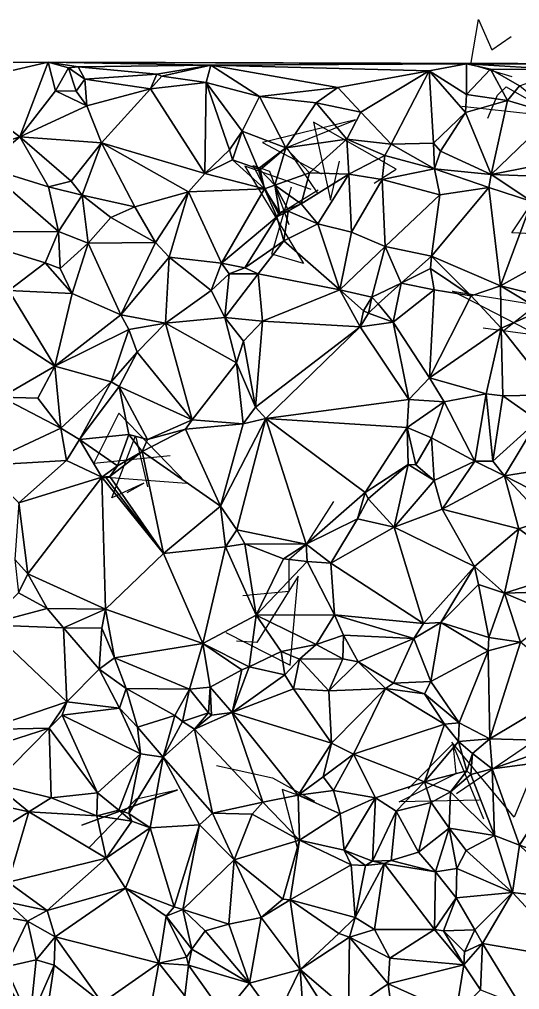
# Model space of a CAD drawing. Header units: metres. Extents: x -15.5 to 15.9, y -15.3 to 15.7.
# Drawn here: x -1.02 to 7.43, y -0.7 to 15.72 of the extents above; entities that cross this region are included whole.
import ezdxf

# ---------------------------------------------------------------- set-up
doc = ezdxf.new("R2010")
doc.units = ezdxf.units.M
doc.layers.add('CRACKS', color=1, linetype='Continuous')
doc.layers.add('STREET_MESH', color=7, linetype='Continuous')

msp = doc.modelspace()

# ---------------------------------------------------------------- linework, layer by layer
at = {"layer": 'CRACKS'}
for points in [[(7.302, 14.747, 0.1), (6.607, 14.958, 0.1), (6.738, 15.722, 0.1), (6.96, 15.204, 0.1), (7.289, 15.434, 0.1)], [(6.892, 14.05, 0.1), (7.058, 14.438, 0.1), (7.206, 14.58, 0.1), (8.101, 14.068, 0.1), (6.456, 14.248, 0.1)], [(4.012, 12.785, 0.1), (3.495, 13.553, 0.1), (4.655, 14.022, 0.1), (3.083, 13.639, 0.1), (4.083, 13.107, 0.1)], [(4.971, 12.953, 0.1), (5.344, 13.186, 0.1), (3.949, 13.98, 0.1), (4.236, 12.663, 0.1), (4.386, 13.32, 0.1)], [(3.909, 12.845, 0.1), (2.784, 13.238, 0.1), (3.777, 11.593, 0.1), (3.24, 11.747, 0.1), (3.575, 12.891, 0.1)], [(4.026, 12.832, 0.1), (3.359, 12.42, 0.1), (2.927, 13.252, 0.1), (3.204, 13.152, 0.1), (3.53, 12.25, 0.1)], [(7.701, 11.657, 0.1), (8.467, 12.055, 0.1), (7.297, 12.11, 0.1), (7.625, 12.6, 0.1), (8.652, 11.701, 0.1)], [(6.816, 10.505, 0.1), (7.741, 10.378, 0.1), (6.296, 11.125, 0.1), (7.723, 10.892, 0.1), (7.175, 10.461, 0.1)], [(0.45, 7.978, 0.1), (1.8, 7.875, 0.1), (0.656, 9.058, 0.1), (0.235, 8.21, 0.1), (1.525, 8.34, 0.1)], [(0.798, 7.714, 0.1), (1.081, 7.872, 0.1), (0.538, 7.627, 0.1), (0.939, 8.673, 0.1), (1.139, 7.814, 0.1)], [(2.75, 5.973, 0.1), (3.537, 6.046, 0.1), (3.533, 6.59, 0.1), (3.834, 6.85, 0.1), (4.291, 7.566, 0.1)], [(2.462, 5.346, 0.1), (3.551, 4.792, 0.1), (3.687, 6.3, 0.1), (2.988, 5.179, 0.1), (2.644, 5.198, 0.1)], [(6.366, 2.625, 0.1), (7.947, 3.698, 0.1), (7.34, 2.223, 0.1), (6.286, 3.493, 0.1), (6.82, 2.195, 0.1)], [(6.755, 2.509, 0.1), (5.396, 2.48, 0.1), (6.359, 2.96, 0.1), (6.31, 3.469, 0.1), (5.549, 2.704, 0.1)], [(2.304, 3.094, 0.1), (3.255, 2.89, 0.1), (3.963, 2.493, 0.1), (3.414, 2.689, 0.1), (3.679, 1.663, 0.1)], [(0.143, 1.698, 0.1), (0.955, 2.533, 0.1), (1.642, 2.686, 0.1), (0.033, 2.089, 0.1), (1.651, 2.683, 0.1)]]:
    msp.add_polyline3d(points, dxfattribs=at)
at = {"layer": 'STREET_MESH'}
for points in [[(-0.539, 14.997), (-10.234, 14.962), (-5.347, 14.962)], [(-2.199, 14.614), (-0.539, 14.997), (-5.347, 14.962)], [(-1.017, 13.735), (-0.539, 14.997), (-2.199, 14.614)], [(-0.539, 14.997), (-1.017, 13.735), (-0.417, 14.515)], [(-0.539, 14.997), (-0.029, 14.921), (2.209, 14.947)], [(-0.539, 14.997), (2.209, 14.947), (6.531, 14.968)], [(11.374, 14.966), (-0.539, 14.997), (6.531, 14.968)], [(-0.539, 14.997), (-0.196, 14.901), (-0.029, 14.921)], [(-0.196, 14.901), (-0.539, 14.997), (-0.417, 14.515)], [(-0.029, 14.921), (1.297, 14.796), (2.209, 14.947)], [(1.297, 14.796), (1.383, 14.762), (2.209, 14.947)], [(1.383, 14.762), (2.13, 14.652), (2.209, 14.947)], [(2.13, 14.652), (3.032, 14.419), (2.209, 14.947)], [(2.209, 14.947), (5.903, 14.854), (6.531, 14.968)], [(4.356, 14.568), (5.903, 14.854), (2.209, 14.947)], [(3.032, 14.419), (4.356, 14.568), (2.209, 14.947)], [(5.903, 14.854), (6.531, 14.451), (6.531, 14.968)], [(8.193, 14.87), (11.374, 14.966), (6.531, 14.968)], [(6.937, 14.88), (8.193, 14.87), (6.531, 14.968)], [(6.531, 14.451), (6.937, 14.88), (6.531, 14.968)], [(-0.066, 14.505), (-0.196, 14.901), (-0.417, 14.515)], [(-0.029, 14.921), (-0.196, 14.901), (0.079, 14.708)], [(-0.196, 14.901), (-0.066, 14.505), (0.079, 14.708)], [(1.297, 14.796), (-0.029, 14.921), (0.079, 14.708)], [(1.192, 14.545), (1.297, 14.796), (0.079, 14.708)], [(1.297, 14.796), (1.192, 14.545), (1.383, 14.762)], [(4.744, 14.15), (5.903, 14.854), (4.356, 14.568)], [(4.744, 14.15), (5.257, 13.613), (5.903, 14.854)], [(5.257, 13.613), (5.976, 13.626), (5.903, 14.854)], [(5.976, 13.626), (6.518, 14.144), (5.903, 14.854)], [(6.518, 14.144), (6.531, 14.451), (5.903, 14.854)], [(6.531, 14.451), (7.226, 14.35), (6.937, 14.88)], [(8.193, 14.87), (6.937, 14.88), (7.431, 14.596)], [(6.937, 14.88), (7.226, 14.35), (7.431, 14.596)], [(-1.487, 13.574), (-1.017, 13.735), (-2.199, 14.614)], [(-0.066, 14.505), (0.116, 14.258), (0.079, 14.708)], [(0.116, 14.258), (1.192, 14.545), (0.079, 14.708)], [(1.192, 14.545), (2.13, 14.652), (1.383, 14.762)], [(2.11, 13.116), (2.13, 14.652), (1.192, 14.545)], [(2.527, 13.516), (2.13, 14.652), (2.11, 13.116)], [(2.738, 13.832), (3.032, 14.419), (2.13, 14.652)], [(2.527, 13.516), (2.738, 13.832), (2.13, 14.652)], [(-0.417, 14.515), (-1.017, 13.735), (0.116, 14.258)], [(-0.066, 14.505), (-0.417, 14.515), (0.116, 14.258)], [(0.363, 13.631), (1.192, 14.545), (0.116, 14.258)], [(2.11, 13.116), (1.192, 14.545), (0.363, 13.631)], [(3.032, 14.419), (3.989, 14.312), (4.356, 14.568)], [(3.989, 14.312), (4.744, 14.15), (4.356, 14.568)], [(6.531, 14.451), (6.518, 14.144), (7.226, 14.35)], [(7.431, 14.596), (7.226, 14.35), (8.007, 14.117)], [(3.479, 13.549), (3.032, 14.419), (2.738, 13.832)], [(3.032, 14.419), (3.479, 13.549), (3.989, 14.312)], [(3.989, 14.312), (3.479, 13.549), (4.508, 13.694)], [(3.989, 14.312), (4.508, 13.694), (4.744, 14.15)], [(7.226, 14.35), (6.518, 14.144), (6.952, 13.098)], [(7.226, 14.35), (6.952, 13.098), (8.007, 14.117)], [(-1.017, 13.735), (0.363, 13.631), (0.116, 14.258)], [(4.508, 13.694), (5.257, 13.613), (4.744, 14.15)], [(6.094, 13.493), (6.518, 14.144), (5.976, 13.626)], [(6.518, 14.144), (6.094, 13.493), (6.952, 13.098)], [(6.952, 13.098), (8.395, 13.381), (8.007, 14.117)], [(2.527, 13.516), (2.577, 13.346), (2.738, 13.832)], [(2.577, 13.346), (3.012, 13.194), (2.738, 13.832)], [(3.012, 13.194), (3.479, 13.549), (2.738, 13.832)], [(-1.017, 13.735), (-1.629, 13.228), (-0.533, 12.888)], [(-1.629, 13.228), (-1.017, 13.735), (-1.487, 13.574)], [(-0.151, 12.983), (-1.017, 13.735), (-0.533, 12.888)], [(-1.017, 13.735), (-0.151, 12.983), (0.363, 13.631)], [(-0.151, 12.983), (0.038, 12.749), (0.363, 13.631)], [(0.038, 12.749), (0.924, 12.548), (0.363, 13.631)], [(1.836, 12.805), (2.11, 13.116), (0.363, 13.631)], [(0.924, 12.548), (1.836, 12.805), (0.363, 13.631)], [(3.479, 13.549), (3.877, 13.123), (4.508, 13.694)], [(4.508, 13.694), (3.877, 13.123), (4.543, 13.104)], [(4.508, 13.694), (4.543, 13.104), (5.15, 13.419)], [(5.257, 13.613), (4.508, 13.694), (5.15, 13.419)], [(2.577, 13.346), (2.527, 13.516), (2.11, 13.116)], [(3.012, 13.194), (3.045, 13.178), (3.479, 13.549)], [(3.045, 13.178), (3.291, 12.919), (3.479, 13.549)], [(3.479, 13.549), (3.291, 12.919), (3.877, 13.123)], [(5.994, 13.192), (5.257, 13.613), (5.15, 13.419)], [(5.257, 13.613), (5.994, 13.192), (5.976, 13.626)], [(5.994, 13.192), (6.094, 13.493), (5.976, 13.626)], [(6.094, 13.493), (5.994, 13.192), (6.952, 13.098)], [(3.118, 12.856), (2.577, 13.346), (2.11, 13.116)], [(3.012, 13.194), (2.577, 13.346), (3.118, 12.856)], [(4.543, 13.104), (5.106, 13.011), (5.15, 13.419)], [(5.106, 13.011), (5.994, 13.192), (5.15, 13.419)], [(8.395, 13.381), (6.952, 13.098), (8.302, 13.047)], [(-2.296, 12.127), (-0.362, 12.134), (-1.629, 13.228)], [(-1.629, 13.228), (-0.362, 12.134), (-0.533, 12.888)], [(3.045, 13.178), (3.012, 13.194), (3.118, 12.856)], [(3.291, 12.919), (3.045, 13.178), (3.118, 12.856)], [(5.994, 13.192), (5.106, 13.011), (6.083, 12.753)], [(5.994, 13.192), (6.911, 12.878), (6.952, 13.098)], [(6.911, 12.878), (5.994, 13.192), (6.083, 12.753)], [(0.038, 12.749), (-0.151, 12.983), (-0.533, 12.888)], [(1.836, 12.805), (3.118, 12.856), (2.11, 13.116)], [(3.291, 12.919), (3.737, 12.598), (3.877, 13.123)], [(3.877, 13.123), (3.737, 12.598), (4.543, 13.104)], [(3.737, 12.598), (4.022, 12.262), (4.543, 13.104)], [(4.022, 12.262), (4.588, 12.121), (4.543, 13.104)], [(4.588, 12.121), (5.106, 13.011), (4.543, 13.104)], [(5.106, 13.011), (4.588, 12.121), (5.159, 11.877)], [(6.083, 12.753), (5.106, 13.011), (5.159, 11.877)], [(6.911, 12.878), (7.636, 12.64), (6.952, 13.098)], [(6.952, 13.098), (7.636, 12.64), (8.302, 13.047)], [(-0.362, 12.134), (0.038, 12.749), (-0.533, 12.888)], [(1.836, 12.805), (2.39, 11.595), (3.118, 12.856)], [(2.39, 11.595), (3.324, 12.381), (3.118, 12.856)], [(3.374, 12.456), (3.291, 12.919), (3.118, 12.856)], [(3.324, 12.381), (3.374, 12.456), (3.118, 12.856)], [(3.737, 12.598), (3.291, 12.919), (3.512, 12.51)], [(3.291, 12.919), (3.374, 12.456), (3.512, 12.51)], [(6.911, 12.878), (6.083, 12.753), (5.939, 11.713)], [(7.106, 11.212), (6.911, 12.878), (5.939, 11.713)], [(6.911, 12.878), (7.106, 11.212), (7.636, 12.64)], [(-0.362, 12.134), (0.136, 11.934), (0.038, 12.749)], [(0.522, 12.37), (0.924, 12.548), (0.038, 12.749)], [(0.136, 11.934), (0.522, 12.37), (0.038, 12.749)], [(1.274, 11.945), (1.836, 12.805), (0.924, 12.548)], [(1.274, 11.945), (1.505, 11.698), (1.836, 12.805)], [(1.505, 11.698), (2.39, 11.595), (1.836, 12.805)], [(6.083, 12.753), (5.159, 11.877), (5.939, 11.713)], [(0.522, 12.37), (1.274, 11.945), (0.924, 12.548)], [(3.518, 12.479), (3.324, 12.381), (3.444, 11.976)], [(3.518, 12.479), (3.374, 12.456), (3.324, 12.381)], [(3.374, 12.456), (3.518, 12.479), (3.512, 12.51)], [(3.518, 12.479), (3.444, 11.976), (4.022, 12.262)], [(3.518, 12.479), (3.737, 12.598), (3.512, 12.51)], [(3.737, 12.598), (3.518, 12.479), (4.022, 12.262)], [(7.636, 12.64), (7.106, 11.212), (7.779, 11.588)], [(1.274, 11.945), (0.522, 12.37), (0.136, 11.934)], [(3.324, 12.381), (2.39, 11.595), (2.783, 11.516)], [(3.444, 11.976), (3.324, 12.381), (2.783, 11.516)], [(3.444, 11.976), (4.389, 11.145), (4.022, 12.262)], [(4.389, 11.145), (4.588, 12.121), (4.022, 12.262)], [(-0.362, 12.134), (-2.296, 12.127), (-0.588, 11.602)], [(-2.296, 12.127), (-1.205, 11.137), (-0.588, 11.602)], [(-0.336, 11.507), (-0.362, 12.134), (-0.588, 11.602)], [(-0.336, 11.507), (0.136, 11.934), (-0.362, 12.134)], [(4.588, 12.121), (4.389, 11.145), (5.159, 11.877)], [(0.136, 11.934), (-0.336, 11.507), (-0.132, 11.085)], [(0.688, 10.72), (0.136, 11.934), (-0.132, 11.085)], [(1.274, 11.945), (0.136, 11.934), (0.688, 10.72)], [(1.505, 11.698), (1.274, 11.945), (0.688, 10.72)], [(3.012, 11.417), (3.444, 11.976), (2.783, 11.516)], [(3.012, 11.417), (4.389, 11.145), (3.444, 11.976)], [(5.159, 11.877), (4.389, 11.145), (4.933, 11.021)], [(5.428, 11.256), (5.159, 11.877), (4.933, 11.021)], [(5.159, 11.877), (5.428, 11.256), (5.939, 11.713)], [(1.505, 11.698), (0.688, 10.72), (1.442, 10.582)], [(2.218, 11.137), (1.505, 11.698), (1.442, 10.582)], [(2.218, 11.137), (2.39, 11.595), (1.505, 11.698)], [(5.428, 11.256), (5.922, 11.506), (5.939, 11.713)], [(5.922, 11.506), (6.611, 11.046), (5.939, 11.713)], [(6.611, 11.046), (7.106, 11.212), (5.939, 11.713)], [(-0.588, 11.602), (-1.205, 11.137), (-0.132, 11.085)], [(-0.336, 11.507), (-0.588, 11.602), (-0.132, 11.085)], [(2.218, 11.137), (2.519, 11.419), (2.39, 11.595)], [(2.39, 11.595), (2.519, 11.419), (2.783, 11.516)], [(2.519, 11.419), (3.012, 11.417), (2.783, 11.516)], [(5.428, 11.256), (5.984, 11.148), (5.922, 11.506)], [(5.984, 11.148), (6.611, 11.046), (5.922, 11.506)], [(7.106, 11.212), (7.763, 11.051), (7.779, 11.588)], [(2.519, 11.419), (2.218, 11.137), (2.446, 10.68)], [(3.012, 11.417), (2.519, 11.419), (2.446, 10.68)], [(3.087, 10.615), (3.012, 11.417), (2.446, 10.68)], [(4.389, 11.145), (3.012, 11.417), (3.087, 10.615)], [(5.039, 10.908), (5.428, 11.256), (4.933, 11.021)], [(5.428, 11.256), (5.039, 10.908), (5.293, 10.598)], [(5.984, 11.148), (5.428, 11.256), (5.293, 10.598)], [(7.106, 11.212), (6.611, 11.046), (7.117, 10.498)], [(7.106, 11.212), (7.117, 10.498), (7.8, 10.793)], [(7.763, 11.051), (7.106, 11.212), (7.8, 10.793)], [(-1.205, 11.137), (-1.745, 10.712), (-0.428, 9.851)], [(-1.205, 11.137), (-0.428, 9.851), (-0.132, 11.085)], [(-0.428, 9.851), (0.688, 10.72), (-0.132, 11.085)], [(2.446, 10.68), (2.218, 11.137), (1.442, 10.582)], [(4.389, 11.145), (3.087, 10.615), (4.736, 10.519)], [(4.389, 11.145), (4.79, 10.79), (4.933, 11.021)], [(4.79, 10.79), (4.389, 11.145), (4.736, 10.519)], [(4.79, 10.79), (4.878, 10.752), (4.933, 11.021)], [(4.878, 10.752), (5.039, 10.908), (4.933, 11.021)], [(5.909, 9.659), (5.984, 11.148), (5.293, 10.598)], [(5.909, 9.659), (6.611, 11.046), (5.984, 11.148)], [(6.611, 11.046), (5.909, 9.659), (7.117, 10.498)], [(5.039, 10.908), (4.878, 10.752), (5.293, 10.598)], [(-0.428, 9.851), (-1.745, 10.712), (-1.33, 9.329)], [(-0.428, 9.851), (0.825, 10.477), (0.688, 10.72)], [(0.688, 10.72), (0.825, 10.477), (1.442, 10.582)], [(2.645, 9.913), (2.446, 10.68), (1.442, 10.582)], [(2.762, 10.276), (2.446, 10.68), (2.645, 9.913)], [(2.762, 10.276), (3.087, 10.615), (2.446, 10.68)], [(4.878, 10.752), (4.79, 10.79), (4.736, 10.519)], [(4.878, 10.752), (4.736, 10.519), (5.293, 10.598)], [(7.117, 10.498), (8.009, 9.366), (7.8, 10.793)], [(0.825, 10.477), (0.968, 10.088), (1.442, 10.582)], [(0.968, 10.088), (1.894, 8.946), (1.442, 10.582)], [(1.894, 8.946), (2.645, 9.913), (1.442, 10.582)], [(3.087, 10.615), (2.762, 10.276), (2.966, 9.162)], [(4.736, 10.519), (3.087, 10.615), (2.966, 9.162)], [(3.139, 8.969), (4.736, 10.519), (2.966, 9.162)], [(5.558, 9.289), (4.736, 10.519), (3.139, 8.969)], [(4.736, 10.519), (5.558, 9.289), (5.293, 10.598)], [(5.558, 9.289), (5.909, 9.659), (5.293, 10.598)], [(0.825, 10.477), (-0.428, 9.851), (0.525, 9.588)], [(0.968, 10.088), (0.825, 10.477), (0.525, 9.588)], [(7.117, 10.498), (5.909, 9.659), (6.864, 9.385)], [(7.147, 9.35), (7.117, 10.498), (6.864, 9.385)], [(7.147, 9.35), (8.009, 9.366), (7.117, 10.498)], [(2.762, 10.276), (2.645, 9.913), (2.966, 9.162)], [(0.662, 9.508), (0.968, 10.088), (0.525, 9.588)], [(0.968, 10.088), (0.662, 9.508), (1.894, 8.946)], [(-0.714, 9.312), (-0.428, 9.851), (-1.33, 9.329)], [(-0.428, 9.851), (-0.714, 9.312), (-0.323, 8.803)], [(-0.428, 9.851), (-0.323, 8.803), (0.525, 9.588)], [(2.759, 8.876), (2.645, 9.913), (1.894, 8.946)], [(2.645, 9.913), (2.759, 8.876), (2.966, 9.162)], [(-0.323, 8.803), (-0.011, 8.613), (0.525, 9.588)], [(-0.011, 8.613), (0.662, 9.508), (0.525, 9.588)], [(6.155, 9.249), (5.909, 9.659), (5.558, 9.289)], [(5.909, 9.659), (6.155, 9.249), (6.864, 9.385)], [(0.823, 8.698), (0.662, 9.508), (-0.011, 8.613)], [(0.662, 9.508), (1.14, 8.611), (1.894, 8.946)], [(0.662, 9.508), (0.823, 8.698), (1.14, 8.611)], [(6.864, 9.385), (6.155, 9.249), (6.671, 8.249)], [(6.977, 8.247), (6.864, 9.385), (6.671, 8.249)], [(7.147, 9.35), (6.864, 9.385), (6.977, 8.247)], [(8.009, 9.366), (7.147, 9.35), (7.736, 8.936)], [(-1.675, 8.173), (-0.323, 8.803), (-1.33, 9.329)], [(-0.323, 8.803), (-0.714, 9.312), (-1.33, 9.329)], [(5.529, 8.815), (5.558, 9.289), (3.139, 8.969)], [(6.155, 9.249), (5.558, 9.289), (5.529, 8.815)], [(5.942, 8.64), (6.155, 9.249), (5.529, 8.815)], [(6.155, 9.249), (5.942, 8.64), (6.671, 8.249)], [(7.147, 9.35), (6.977, 8.247), (7.736, 8.936)], [(2.759, 8.876), (3.139, 8.969), (2.966, 9.162)], [(1.894, 8.946), (1.14, 8.611), (1.781, 8.787)], [(2.759, 8.876), (1.894, 8.946), (1.781, 8.787)], [(2.377, 7.484), (2.759, 8.876), (1.781, 8.787)], [(3.139, 8.969), (2.759, 8.876), (2.377, 7.484)], [(2.649, 7.085), (3.139, 8.969), (2.377, 7.484)], [(3.139, 8.969), (2.649, 7.085), (3.825, 6.843)], [(4.818, 7.714), (3.139, 8.969), (3.825, 6.843)], [(4.818, 7.714), (5.529, 8.815), (3.139, 8.969)], [(6.977, 8.247), (7.178, 7.997), (7.736, 8.936)], [(7.178, 7.997), (8.305, 8.181), (7.736, 8.936)], [(-0.323, 8.803), (-1.675, 8.173), (-0.227, 8.259)], [(-0.011, 8.613), (-0.323, 8.803), (-0.227, 8.259)], [(1.049, 8.407), (2.377, 7.484), (1.781, 8.787)], [(1.14, 8.611), (1.049, 8.407), (1.781, 8.787)], [(5.546, 8.187), (5.529, 8.815), (4.818, 7.714)], [(5.546, 8.187), (5.678, 8.182), (5.529, 8.815)], [(5.678, 8.182), (5.942, 8.64), (5.529, 8.815)], [(0.367, 7.973), (-0.011, 8.613), (-0.227, 8.259)], [(0.823, 8.698), (-0.011, 8.613), (0.634, 8.169)], [(-0.011, 8.613), (0.367, 7.973), (0.634, 8.169)], [(1.049, 8.407), (0.823, 8.698), (0.634, 8.169)], [(1.14, 8.611), (0.823, 8.698), (1.049, 8.407)], [(5.942, 8.64), (5.678, 8.182), (5.989, 7.918)], [(5.942, 8.64), (5.989, 7.918), (6.671, 8.249)], [(1.049, 8.407), (0.505, 7.987), (1.409, 6.686)], [(0.505, 7.987), (1.049, 8.407), (0.634, 8.169)], [(2.377, 7.484), (1.049, 8.407), (1.409, 6.686)], [(-1.675, 8.173), (-1.032, 7.542), (-0.227, 8.259)], [(-1.032, 7.542), (0.367, 7.973), (-0.227, 8.259)], [(5.989, 7.918), (6.124, 7.436), (6.671, 8.249)], [(6.124, 7.436), (7.178, 7.997), (6.671, 8.249)], [(7.178, 7.997), (6.977, 8.247), (6.671, 8.249)], [(0.367, 7.973), (0.505, 7.987), (0.634, 8.169)], [(4.872, 7.607), (5.546, 8.187), (4.818, 7.714)], [(5.546, 8.187), (4.872, 7.607), (5.308, 7.13)], [(5.546, 8.187), (5.308, 7.13), (5.989, 7.918)], [(5.678, 8.182), (5.546, 8.187), (5.989, 7.918)], [(8.305, 8.181), (7.178, 7.997), (8.193, 7.474)], [(0.367, 7.973), (-1.032, 7.542), (-0.884, 6.342)], [(0.367, 7.973), (-0.884, 6.342), (0.428, 5.739)], [(0.44, 7.967), (0.505, 7.987), (0.367, 7.973)], [(0.367, 7.973), (0.428, 5.739), (1.409, 6.686)], [(0.44, 7.967), (0.367, 7.973), (1.409, 6.686)], [(0.505, 7.987), (0.44, 7.967), (1.409, 6.686)], [(5.308, 7.13), (6.124, 7.436), (5.989, 7.918)], [(7.178, 7.997), (6.124, 7.436), (7.42, 7.1)], [(8.193, 7.474), (7.178, 7.997), (7.866, 7.251)], [(7.866, 7.251), (7.178, 7.997), (7.42, 7.1)], [(4.691, 7.27), (4.818, 7.714), (3.825, 6.843)], [(4.691, 7.27), (4.872, 7.607), (4.818, 7.714)], [(5.308, 7.13), (4.872, 7.607), (4.691, 7.27)], [(-1.032, 7.542), (-1.105, 6.58), (-0.884, 6.342)], [(2.459, 6.795), (2.377, 7.484), (1.409, 6.686)], [(2.459, 6.795), (2.649, 7.085), (2.377, 7.484)], [(6.124, 7.436), (5.308, 7.13), (6.666, 6.462)], [(7.42, 7.1), (6.124, 7.436), (6.666, 6.462)], [(4.691, 7.27), (3.825, 6.843), (4.242, 6.521)], [(5.308, 7.13), (4.691, 7.27), (4.242, 6.521)], [(7.866, 7.251), (7.42, 7.1), (8.384, 6.396)], [(2.649, 7.085), (2.459, 6.795), (2.788, 6.847)], [(2.649, 7.085), (2.788, 6.847), (3.825, 6.843)], [(5.805, 5.502), (5.308, 7.13), (4.242, 6.521)], [(5.308, 7.13), (5.805, 5.502), (6.666, 6.462)], [(7.175, 6.01), (7.42, 7.1), (6.666, 6.462)], [(7.42, 7.1), (7.175, 6.01), (8.384, 6.396)], [(2.078, 5.162), (2.459, 6.795), (1.409, 6.686)], [(2.98, 5.638), (2.459, 6.795), (2.078, 5.162)], [(2.788, 6.847), (2.459, 6.795), (2.98, 5.638)], [(2.788, 6.847), (3.44, 6.591), (3.825, 6.843)], [(3.44, 6.591), (2.788, 6.847), (2.98, 5.638)], [(3.44, 6.591), (3.838, 6.546), (3.825, 6.843)], [(3.825, 6.843), (3.838, 6.546), (4.242, 6.521)], [(-1.105, 6.58), (-1.038, 6.018), (-0.884, 6.342)], [(0.428, 5.739), (2.078, 5.162), (1.409, 6.686)], [(3.838, 6.546), (3.44, 6.591), (2.98, 5.638)], [(3.838, 6.546), (2.98, 5.638), (4.303, 5.648)], [(3.838, 6.546), (4.303, 5.648), (4.242, 6.521)], [(4.303, 5.648), (5.805, 5.502), (4.242, 6.521)], [(5.805, 5.502), (6.1, 5.517), (6.666, 6.462)], [(6.1, 5.517), (6.735, 6.162), (6.666, 6.462)], [(6.735, 6.162), (7.175, 6.01), (6.666, 6.462)], [(-1.038, 6.018), (-0.555, 5.754), (-0.884, 6.342)], [(-0.884, 6.342), (-0.555, 5.754), (0.428, 5.739)], [(7.175, 6.01), (8.254, 6.044), (8.384, 6.396)], [(6.1, 5.517), (6.912, 5.265), (6.735, 6.162)], [(6.912, 5.265), (7.175, 6.01), (6.735, 6.162)], [(-1.596, 5.477), (-0.555, 5.754), (-1.038, 6.018)], [(7.175, 6.01), (6.912, 5.265), (7.446, 5.184)], [(8.052, 5.641), (8.254, 6.044), (7.175, 6.01)], [(8.052, 5.641), (7.175, 6.01), (7.446, 5.184)], [(-0.555, 5.754), (-1.596, 5.477), (-0.279, 5.424)], [(-0.555, 5.754), (-0.279, 5.424), (0.428, 5.739)], [(0.428, 5.739), (-0.279, 5.424), (0.371, 5.423)], [(0.58, 4.919), (0.428, 5.739), (0.371, 5.423)], [(0.428, 5.739), (0.58, 4.919), (2.078, 5.162)], [(2.857, 4.766), (2.98, 5.638), (2.078, 5.162)], [(2.98, 5.638), (2.857, 4.766), (3.401, 5.026)], [(2.98, 5.638), (3.99, 5.146), (4.303, 5.648)], [(3.99, 5.146), (2.98, 5.638), (3.401, 5.026)], [(3.99, 5.146), (4.454, 5.303), (4.303, 5.648)], [(5.644, 5.245), (5.805, 5.502), (4.303, 5.648)], [(4.454, 5.303), (5.644, 5.245), (4.303, 5.648)], [(-1.596, 5.477), (-1.602, 3.705), (-0.225, 4.173)], [(-0.279, 5.424), (-1.596, 5.477), (-0.225, 4.173)], [(-0.279, 5.424), (0.323, 4.728), (0.371, 5.423)], [(0.323, 4.728), (-0.279, 5.424), (-0.225, 4.173)], [(0.323, 4.728), (0.58, 4.919), (0.371, 5.423)], [(6.1, 5.517), (5.644, 5.245), (5.932, 4.515)], [(5.644, 5.245), (6.1, 5.517), (5.805, 5.502)], [(6.897, 5.039), (6.1, 5.517), (5.932, 4.515)], [(6.912, 5.265), (6.1, 5.517), (6.897, 5.039)], [(4.454, 5.303), (3.99, 5.146), (4.442, 4.904)], [(4.454, 5.303), (4.442, 4.904), (4.702, 4.849)], [(5.644, 5.245), (4.454, 5.303), (4.702, 4.849)], [(6.912, 5.265), (6.897, 5.039), (7.446, 5.184)], [(0.58, 4.919), (1.85, 4.39), (2.078, 5.162)], [(1.85, 4.39), (2.201, 4.421), (2.078, 5.162)], [(2.737, 4.718), (2.857, 4.766), (2.078, 5.162)], [(2.201, 4.421), (2.737, 4.718), (2.078, 5.162)], [(3.708, 4.897), (3.99, 5.146), (3.401, 5.026)], [(3.99, 5.146), (3.708, 4.897), (4.442, 4.904)], [(5.298, 4.489), (5.644, 5.245), (4.702, 4.849)], [(5.644, 5.245), (5.298, 4.489), (5.932, 4.515)], [(7.446, 5.184), (6.897, 5.039), (6.927, 3.545)], [(8.371, 4.41), (7.446, 5.184), (6.927, 3.545)], [(2.857, 4.766), (3.462, 4.629), (3.401, 5.026)], [(3.462, 4.629), (3.708, 4.897), (3.401, 5.026)], [(6.407, 3.816), (6.897, 5.039), (5.932, 4.515)], [(6.897, 5.039), (6.407, 3.816), (6.927, 3.545)], [(0.323, 4.728), (0.78, 4.399), (0.58, 4.919)], [(0.78, 4.399), (1.85, 4.39), (0.58, 4.919)], [(2.571, 3.993), (2.857, 4.766), (2.737, 4.718)], [(2.857, 4.766), (2.571, 3.993), (3.462, 4.629)], [(3.708, 4.897), (3.462, 4.629), (3.607, 4.393)], [(4.204, 4.359), (3.708, 4.897), (3.607, 4.393)], [(4.442, 4.904), (3.708, 4.897), (4.204, 4.359)], [(4.442, 4.904), (4.204, 4.359), (4.702, 4.849)], [(4.204, 4.359), (5.164, 4.4), (4.702, 4.849)], [(5.164, 4.4), (5.298, 4.489), (4.702, 4.849)], [(0.323, 4.728), (-0.225, 4.173), (0.665, 4.069)], [(0.78, 4.399), (0.323, 4.728), (0.665, 4.069)], [(2.201, 4.421), (2.571, 3.993), (2.737, 4.718)], [(3.462, 4.629), (2.571, 3.993), (3.607, 4.393)], [(5.164, 4.4), (5.825, 4.307), (5.298, 4.489)], [(5.298, 4.489), (5.825, 4.307), (5.932, 4.515)], [(5.825, 4.307), (6.407, 3.816), (5.932, 4.515)], [(0.97, 3.746), (0.78, 4.399), (0.665, 4.069)], [(0.78, 4.399), (1.604, 3.944), (1.85, 4.39)], [(0.97, 3.746), (1.604, 3.944), (0.78, 4.399)], [(1.604, 3.944), (1.73, 3.842), (1.85, 4.39)], [(1.73, 3.842), (2.171, 3.99), (1.85, 4.39)], [(2.171, 3.99), (2.201, 4.421), (1.85, 4.39)], [(2.201, 4.421), (2.171, 3.99), (2.223, 3.949)], [(2.571, 3.993), (2.201, 4.421), (2.223, 3.949)], [(2.571, 3.993), (4.252, 3.472), (3.607, 4.393)], [(4.252, 3.472), (4.204, 4.359), (3.607, 4.393)], [(5.164, 4.4), (4.204, 4.359), (4.252, 3.472)], [(4.622, 3.287), (5.164, 4.4), (4.252, 3.472)], [(5.164, 4.4), (4.622, 3.287), (6.16, 3.793)], [(5.825, 4.307), (5.164, 4.4), (6.16, 3.793)], [(6.407, 3.816), (5.825, 4.307), (6.16, 3.793)], [(8.306, 3.509), (8.371, 4.41), (6.927, 3.545)], [(-0.225, 4.173), (-1.602, 3.705), (-0.52, 3.728)], [(-0.301, 3.947), (-0.225, 4.173), (-0.52, 3.728)], [(-0.225, 4.173), (-0.301, 3.947), (0.665, 4.069)], [(0.295, 2.632), (-0.301, 3.947), (-0.52, 3.728)], [(-0.301, 3.947), (1.022, 3.291), (0.665, 4.069)], [(1.022, 3.291), (-0.301, 3.947), (0.295, 2.632)], [(1.022, 3.291), (0.97, 3.746), (0.665, 4.069)], [(0.97, 3.746), (1.406, 3.237), (1.604, 3.944)], [(1.406, 3.237), (1.73, 3.842), (1.604, 3.944)], [(2.171, 3.99), (1.73, 3.842), (1.935, 3.712)], [(1.935, 3.712), (2.571, 3.993), (2.223, 3.949)], [(3.092, 2.475), (2.571, 3.993), (1.935, 3.712)], [(2.171, 3.99), (1.935, 3.712), (2.223, 3.949)], [(2.571, 3.993), (3.092, 2.475), (3.686, 2.597)], [(2.571, 3.993), (3.686, 2.597), (4.252, 3.472)], [(1.73, 3.842), (1.406, 3.237), (1.935, 3.712)], [(4.622, 3.287), (5.823, 2.818), (6.16, 3.793)], [(5.823, 2.818), (6.399, 3.504), (6.16, 3.793)], [(6.399, 3.504), (6.407, 3.816), (6.16, 3.793)], [(6.407, 3.816), (6.399, 3.504), (6.927, 3.545)], [(-1.602, 3.705), (-1.576, 3.389), (-0.52, 3.728)], [(-1.576, 3.389), (-1.449, 2.786), (-0.52, 3.728)], [(-1.449, 2.786), (-0.487, 2.552), (-0.52, 3.728)], [(-0.487, 2.552), (0.295, 2.632), (-0.52, 3.728)], [(0.97, 3.746), (1.022, 3.291), (1.406, 3.237)], [(1.406, 3.237), (2.238, 2.292), (1.935, 3.712)], [(2.238, 2.292), (3.092, 2.475), (1.935, 3.712)], [(3.686, 2.597), (4.112, 2.906), (4.252, 3.472)], [(4.112, 2.906), (4.622, 3.287), (4.252, 3.472)], [(6.536, 3.008), (6.399, 3.504), (5.823, 2.818)], [(6.399, 3.504), (6.634, 3.302), (6.927, 3.545)], [(6.399, 3.504), (6.536, 3.008), (6.634, 3.302)], [(6.634, 3.302), (6.969, 3.039), (6.927, 3.545)], [(6.969, 3.039), (8.306, 3.509), (6.927, 3.545)], [(8.306, 3.509), (6.969, 3.039), (8.371, 3.227)], [(0.658, 2.342), (1.022, 3.291), (0.295, 2.632)], [(1.022, 3.291), (0.658, 2.342), (0.823, 2.282)], [(1.022, 3.291), (0.823, 2.282), (1.406, 3.237)], [(4.285, 2.672), (4.622, 3.287), (4.112, 2.906)], [(4.622, 3.287), (4.285, 2.672), (4.997, 2.551)], [(5.823, 2.818), (4.622, 3.287), (4.997, 2.551)], [(6.634, 3.302), (6.536, 3.008), (6.604, 2.946)], [(6.969, 3.039), (6.634, 3.302), (6.604, 2.946)], [(1.406, 3.237), (0.823, 2.282), (1.184, 2.044)], [(2.018, 2.095), (1.406, 3.237), (1.184, 2.044)], [(2.238, 2.292), (1.406, 3.237), (2.018, 2.095)], [(6.969, 3.039), (7.429, 1.747), (8.371, 3.227)], [(7.429, 1.747), (8.827, 1.26), (8.371, 3.227)], [(6.26, 2.653), (6.536, 3.008), (5.823, 2.818)], [(6.536, 3.008), (6.26, 2.653), (6.604, 2.946)], [(7.008, 1.91), (6.969, 3.039), (6.604, 2.946)], [(6.969, 3.039), (7.008, 1.91), (7.429, 1.747)], [(4.285, 2.672), (4.112, 2.906), (3.686, 2.597)], [(5.342, 2.325), (5.823, 2.818), (4.997, 2.551)], [(5.342, 2.325), (5.937, 2.47), (5.823, 2.818)], [(5.937, 2.47), (6.26, 2.653), (5.823, 2.818)], [(6.26, 2.653), (7.008, 1.91), (6.604, 2.946)], [(-1.882, 2.536), (-0.867, 2.314), (-1.449, 2.786)], [(-0.867, 2.314), (-0.487, 2.552), (-1.449, 2.786)], [(-0.487, 2.552), (0.284, 2.246), (0.295, 2.632)], [(0.284, 2.246), (0.658, 2.342), (0.295, 2.632)], [(4.395, 2.278), (4.285, 2.672), (3.686, 2.597)], [(4.285, 2.672), (4.395, 2.278), (4.997, 2.551)], [(6.26, 2.653), (5.937, 2.47), (6.238, 2.037)], [(6.26, 2.653), (6.238, 2.037), (7.008, 1.91)], [(-1.922, 1.664), (-0.867, 2.314), (-1.882, 2.536)], [(0.284, 2.246), (-0.487, 2.552), (-0.867, 2.314)], [(3.092, 2.475), (2.238, 2.292), (2.908, 2.273)], [(3.709, 1.835), (3.092, 2.475), (2.908, 2.273)], [(3.092, 2.475), (3.709, 1.835), (3.686, 2.597)], [(3.709, 1.835), (4.395, 2.278), (3.686, 2.597)], [(4.395, 2.278), (4.464, 1.664), (4.997, 2.551)], [(4.464, 1.664), (4.941, 1.478), (4.997, 2.551)], [(4.941, 1.478), (5.342, 2.325), (4.997, 2.551)], [(5.721, 1.628), (5.937, 2.47), (5.342, 2.325)], [(5.937, 2.47), (5.721, 1.628), (6.238, 2.037)], [(-0.867, 2.314), (-1.922, 1.664), (-1.215, 1.123)], [(0.444, 1.526), (-0.867, 2.314), (-1.215, 1.123)], [(0.444, 1.526), (0.284, 2.246), (-0.867, 2.314)], [(0.876, 2.152), (0.658, 2.342), (0.284, 2.246)], [(0.658, 2.342), (0.876, 2.152), (0.823, 2.282)], [(5.342, 2.325), (4.941, 1.478), (5.257, 1.489)], [(5.721, 1.628), (5.342, 2.325), (5.257, 1.489)], [(0.444, 1.526), (0.876, 2.152), (0.284, 2.246)], [(0.876, 2.152), (0.444, 1.526), (1.184, 2.044)], [(0.823, 2.282), (0.876, 2.152), (1.184, 2.044)], [(2.238, 2.292), (2.018, 2.095), (2.604, 1.498)], [(2.238, 2.292), (2.604, 1.498), (2.908, 2.273)], [(2.604, 1.498), (3.709, 1.835), (2.908, 2.273)], [(3.709, 1.835), (4.464, 1.664), (4.395, 2.278)], [(0.444, 1.526), (0.771, 1.019), (1.184, 2.044)], [(0.771, 1.019), (1.591, 0.704), (1.184, 2.044)], [(1.591, 0.704), (2.018, 2.095), (1.184, 2.044)], [(1.739, 0.658), (2.018, 2.095), (1.591, 0.704)], [(2.018, 2.095), (1.739, 0.658), (2.604, 1.498)], [(5.721, 1.628), (6.011, 1.298), (6.238, 2.037)], [(6.011, 1.298), (6.369, 1.352), (6.238, 2.037)], [(7.008, 1.91), (6.238, 2.037), (6.526, 1.659)], [(6.238, 2.037), (6.369, 1.352), (6.526, 1.659)], [(3.427, 0.832), (3.709, 1.835), (2.604, 1.498)], [(3.709, 1.835), (3.427, 0.832), (3.55, 0.823)], [(4.581, 1.417), (3.709, 1.835), (3.55, 0.823)], [(4.581, 1.417), (4.464, 1.664), (3.709, 1.835)], [(7.311, 0.945), (7.008, 1.91), (6.526, 1.659)], [(7.008, 1.91), (7.311, 0.945), (7.429, 1.747)], [(4.828, 1.402), (4.464, 1.664), (4.581, 1.417)], [(4.464, 1.664), (4.828, 1.402), (4.941, 1.478)], [(6.369, 1.352), (7.311, 0.945), (6.526, 1.659)], [(7.311, 0.945), (8.406, 0.818), (7.429, 1.747)], [(8.406, 0.818), (8.827, 1.26), (7.429, 1.747)], [(-0.553, 0.643), (0.444, 1.526), (-1.215, 1.123)], [(0.771, 1.019), (0.444, 1.526), (-0.553, 0.643)], [(1.739, 0.658), (2.514, 0.41), (2.604, 1.498)], [(2.514, 0.41), (3.064, 0.525), (2.604, 1.498)], [(3.064, 0.525), (3.427, 0.832), (2.604, 1.498)], [(4.828, 1.402), (5.142, 1.437), (4.941, 1.478)], [(4.941, 1.478), (5.142, 1.437), (5.257, 1.489)], [(5.142, 1.437), (6.011, 1.298), (5.257, 1.489)], [(6.011, 1.298), (5.721, 1.628), (5.257, 1.489)], [(4.581, 1.417), (3.55, 0.823), (4.65, 0.522)], [(4.828, 1.402), (4.581, 1.417), (4.65, 0.522)], [(4.978, 0.323), (5.142, 1.437), (4.65, 0.522)], [(5.142, 1.437), (4.828, 1.402), (4.65, 0.522)], [(5.994, 0.32), (5.142, 1.437), (4.978, 0.323)], [(5.142, 1.437), (5.994, 0.32), (6.011, 1.298)], [(6.369, 1.352), (6.011, 1.298), (6.357, 0.855)], [(6.369, 1.352), (6.357, 0.855), (7.311, 0.945)], [(6.011, 1.298), (5.994, 0.32), (6.357, 0.855)], [(-1.245, 0.787), (-0.553, 0.643), (-1.215, 1.123)], [(0.771, 1.019), (-0.553, 0.643), (-0.418, 0.199)], [(1.332, -0.247), (0.771, 1.019), (-0.418, 0.199)], [(0.771, 1.019), (1.456, 0.545), (1.591, 0.704)], [(1.456, 0.545), (0.771, 1.019), (1.332, -0.247)], [(3.427, 0.832), (3.064, 0.525), (3.55, 0.823)], [(3.55, 0.823), (3.064, 0.525), (3.719, -0.354)], [(4.65, 0.522), (3.55, 0.823), (4.373, 0.253)], [(3.55, 0.823), (3.719, -0.354), (4.373, 0.253)], [(6.357, 0.855), (5.994, 0.32), (6.146, 0.298)], [(6.357, 0.855), (6.146, 0.298), (6.672, 0.314)], [(7.311, 0.945), (6.357, 0.855), (6.672, 0.314)], [(6.803, 0.086), (7.311, 0.945), (6.672, 0.314)], [(8.358, -0.18), (7.311, 0.945), (6.803, 0.086)], [(7.311, 0.945), (8.358, -0.18), (8.406, 0.818)], [(-1.245, 0.787), (-1.706, 0.61), (-0.89, 0.462)], [(-0.553, 0.643), (-1.245, 0.787), (-0.89, 0.462)], [(1.456, 0.545), (1.739, 0.658), (1.591, 0.704)], [(1.739, 0.658), (1.456, 0.545), (1.888, -0.013)], [(1.739, 0.658), (2.114, 0.298), (2.514, 0.41)], [(2.114, 0.298), (1.739, 0.658), (1.888, -0.013)], [(-1.706, 0.61), (-1.259, -0.308), (-0.89, 0.462)], [(-0.553, 0.643), (-0.89, 0.462), (-0.418, 0.199)], [(1.797, -0.146), (1.456, 0.545), (1.332, -0.247)], [(1.456, 0.545), (1.797, -0.146), (1.888, -0.013)], [(3.064, 0.525), (2.514, 0.41), (2.862, -0.587)], [(3.719, -0.354), (3.064, 0.525), (2.862, -0.587)], [(4.553, 0.189), (4.65, 0.522), (4.373, 0.253)], [(4.978, 0.323), (4.65, 0.522), (4.553, 0.189)], [(-1.259, -0.308), (-0.739, -0.191), (-0.89, 0.462)], [(-0.89, 0.462), (-0.739, -0.191), (-0.418, 0.199)], [(2.514, 0.41), (2.114, 0.298), (2.862, -0.587)], [(-0.739, -0.191), (-0.435, -0.283), (-0.418, 0.199)], [(-0.435, -0.283), (0.373, -0.92), (-0.418, 0.199)], [(0.373, -0.92), (1.332, -0.247), (-0.418, 0.199)], [(2.862, -0.587), (2.114, 0.298), (1.888, -0.013)], [(3.719, -0.354), (4.553, 0.189), (4.373, 0.253)], [(3.719, -0.354), (4.538, -1.053), (4.553, 0.189)], [(4.538, -1.053), (5.21, -0.598), (4.553, 0.189)], [(5.235, -0.166), (4.978, 0.323), (4.553, 0.189)], [(5.21, -0.598), (5.235, -0.166), (4.553, 0.189)], [(5.994, 0.32), (4.978, 0.323), (5.235, -0.166)], [(5.994, 0.32), (5.235, -0.166), (6.488, -0.277)], [(6.146, 0.298), (5.994, 0.32), (6.488, -0.277)], [(6.146, 0.298), (6.5, -0.058), (6.672, 0.314)], [(6.5, -0.058), (6.146, 0.298), (6.488, -0.277)], [(6.5, -0.058), (6.803, 0.086), (6.672, 0.314)], [(6.803, 0.086), (6.5, -0.058), (6.488, -0.277)], [(6.768, -0.7), (6.803, 0.086), (6.488, -0.277)], [(6.768, -0.7), (7.443, -0.965), (6.803, 0.086)], [(7.443, -0.965), (8.358, -0.18), (6.803, 0.086)], [(1.832, -0.282), (1.797, -0.146), (1.332, -0.247)], [(1.797, -0.146), (1.832, -0.282), (1.888, -0.013)], [(1.832, -0.282), (2.862, -0.587), (1.888, -0.013)], [(-1.407, -0.343), (-0.848, -1.224), (-1.259, -0.308)], [(-0.848, -1.224), (-0.739, -0.191), (-1.259, -0.308)], [(-0.848, -1.224), (-0.435, -0.283), (-0.739, -0.191)], [(-0.435, -0.283), (-0.848, -1.224), (-0.605, -1.403)], [(0.373, -0.92), (-0.435, -0.283), (-0.605, -1.403)], [(1.202, -0.973), (1.332, -0.247), (0.373, -0.92)], [(1.202, -0.973), (1.77, -0.802), (1.332, -0.247)], [(1.77, -0.802), (1.832, -0.282), (1.332, -0.247)], [(2.429, -1.123), (1.832, -0.282), (1.77, -0.802)], [(1.832, -0.282), (2.429, -1.123), (2.862, -0.587)], [(5.235, -0.166), (5.21, -0.598), (6.488, -0.277)], [(5.21, -0.598), (6.352, -1.114), (6.488, -0.277)], [(6.352, -1.114), (6.768, -0.7), (6.488, -0.277)], [(-0.848, -1.224), (-1.407, -0.343), (-1.339, -1.372)], [(3.309, -1.203), (3.719, -0.354), (2.862, -0.587)], [(3.765, -0.999), (3.719, -0.354), (3.309, -1.203)], [(4.538, -1.053), (3.719, -0.354), (4.169, -1.061)], [(3.719, -0.354), (3.765, -0.999), (4.169, -1.061)], [(2.429, -1.123), (3.309, -1.203), (2.862, -0.587)], [(5.21, -0.598), (4.538, -1.053), (5.359, -1.762)], [(6.352, -1.114), (5.21, -0.598), (5.359, -1.762)]]:
    msp.add_3dface(points, dxfattribs=at)

doc.saveas('drawing.dxf')
